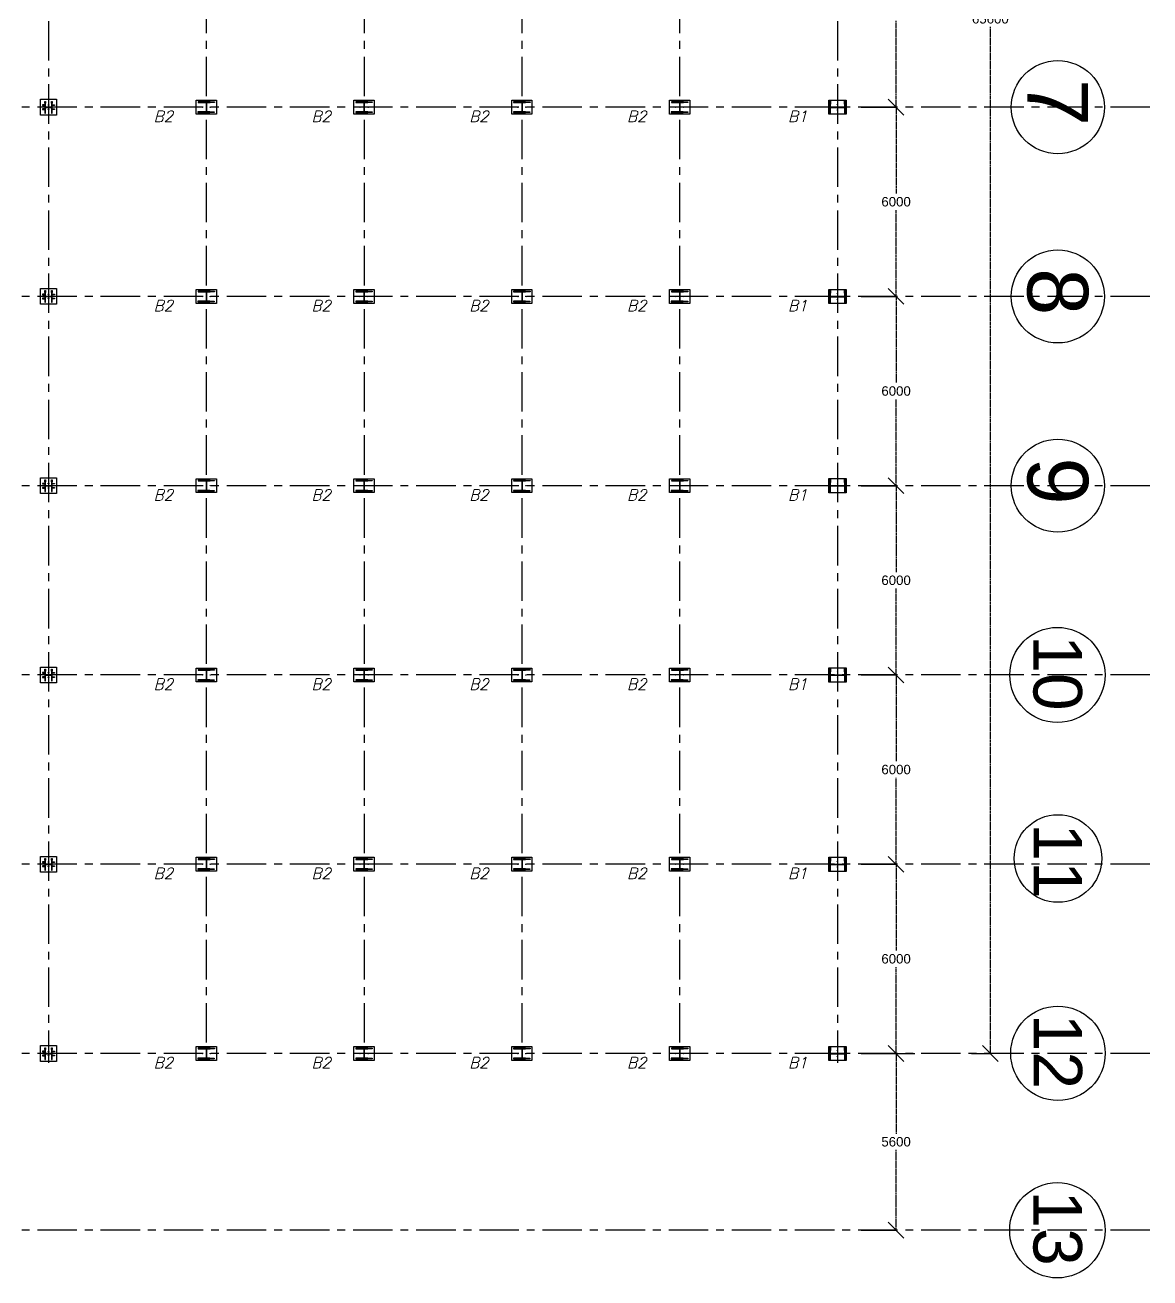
# Model space of a CAD drawing. Header units: inches. Extents: x -15 to 1885144, y -42615 to 866270.
# Drawn here: x 1699292 to 1734937, y 470889 to 510607 of the extents above; entities that cross this region are included whole.
import ezdxf

# ---------------------------------------------------------------- set-up
doc = ezdxf.new("R2010")
doc.units = ezdxf.units.IN
doc.header["$LTSCALE"] = 100
doc.header["$MEASUREMENT"] = 0
for name, pattern in [('CENTER', [2, 1.25, -0.25, 0.25, -0.25]), ('dash line', [30, 12, -18]), ('PHANTOM2', [1.25, 0.625, -0.125, 0.125, -0.125, 0.125, -0.125])]:
    doc.linetypes.add(name, pattern=pattern)
for name, color, linetype in [('axis', 8, 'PHANTOM2'), ('bracing', 6, 'Continuous'), ('columns', 2, 'Continuous'), ('dimensions', 10, 'PHANTOM2'), ('text', 3, 'Continuous')]:
    doc.layers.add(name, color=color, linetype=linetype)
doc.styles.get("Standard").update_dxf_attribs({"font": 'arial.ttf'})
doc.styles.add('TEXT-3', font='ITALICT.shx', dxfattribs={"height": 350})
doc.dimstyles.new('Dim_1', dxfattribs={"dimtxt": 300, "dimasz": 500, "dimexe": 0.0625, "dimexo": 0.0625, "dimgap": 100, "dimtad": 0, "dimtih": 1, "dimtoh": 1, "dimdec": 0, "dimzin": 0, "dimdsep": 46, "dimtxsty": 'Standard', "dimblk": 'OBLIQUE', "dimcen": 0.09, "dimclrd": 256, "dimclre": 256, "dimclrt": 256, "dimadec": 0, "dimazin": 0, "dimtm": 1e-09, "dimtfac": 1, "dimtdec": 0, "dimtofl": 0, "dimtmove": 0, "dimatfit": 3, "dimfxl": 1, "dimtfillclr": 256, "dimtolj": 1, "dimtzin": 0, "dimlwe": -1, "dimarcsym": 0})

# ---------------------------------------------------------------- blocks, each defined once
blk = doc.blocks.new('_Oblique')
at = {"color": 0, "linetype": 'ByBlock', "lineweight": -2}
blk.add_line((-0.5, -0.5), (0.5, 0.5), dxfattribs=at)
blk = doc.blocks.new('*D879')
at = {"layer": 'Defpoints', "color": 0, "transparency": 16777216}
for p in [(1725789, 478004), (1726893, 478004), (1725789, 472404)]:
    blk.add_point(p, dxfattribs=at)
at = {"layer": 'dimensions', "linetype": 'dash line', "transparency": 16777216}
for p, q in [((1725789, 478004), (1726893, 478004)), ((1725789, 472404), (1726893, 472404))]:
    blk.add_line(p, q, dxfattribs=at)
at = {"layer": 'dimensions', "lineweight": -2, "transparency": 16777216}
for p, q in [((1726893, 478004), (1726893, 475457)), ((1726893, 472404), (1726893, 474950))]:
    blk.add_line(p, q, dxfattribs=at)
at = {"layer": 'dimensions', "lineweight": -2, "transparency": 16777216, "xscale": 500, "yscale": 500, "zscale": 500}
for p, rotation in [((1726893, 478004), 90), ((1726893, 472404), 270)]:
    blk.add_blockref('_Oblique', p, dxfattribs=dict(at, rotation=rotation))
at = {"layer": 'dimensions', "transparency": 16777216, "insert": (1726893, 475204), "char_height": 300, "attachment_point": 5}
blk.add_mtext('\\A1;5600', dxfattribs=at)
blk = doc.blocks.new('*D880')
at = {"layer": 'Defpoints', "color": 0, "transparency": 16777216}
for p in [(1725789, 484004), (1726893, 484004), (1725789, 478004)]:
    blk.add_point(p, dxfattribs=at)
at = {"layer": 'dimensions', "linetype": 'dash line', "transparency": 16777216}
for p, q in [((1725789, 484004), (1726893, 484004)), ((1725789, 478004), (1726893, 478004))]:
    blk.add_line(p, q, dxfattribs=at)
at = {"layer": 'dimensions', "lineweight": -2, "transparency": 16777216}
for p, q in [((1726893, 484004), (1726893, 481257)), ((1726893, 478004), (1726893, 480750))]:
    blk.add_line(p, q, dxfattribs=at)
at = {"layer": 'dimensions', "lineweight": -2, "transparency": 16777216, "xscale": 500, "yscale": 500, "zscale": 500}
for p, rotation in [((1726893, 484004), 90), ((1726893, 478004), 270)]:
    blk.add_blockref('_Oblique', p, dxfattribs=dict(at, rotation=rotation))
at = {"layer": 'dimensions', "transparency": 16777216, "insert": (1726893, 481004), "char_height": 300, "attachment_point": 5}
blk.add_mtext('\\A1;6000', dxfattribs=at)
blk = doc.blocks.new('*D881')
at = {"layer": 'Defpoints', "color": 0, "transparency": 16777216}
for p in [(1725789, 490004), (1726893, 490004), (1725789, 484004)]:
    blk.add_point(p, dxfattribs=at)
at = {"layer": 'dimensions', "linetype": 'dash line', "transparency": 16777216}
for p, q in [((1725789, 490004), (1726893, 490004)), ((1725789, 484004), (1726893, 484004))]:
    blk.add_line(p, q, dxfattribs=at)
at = {"layer": 'dimensions', "lineweight": -2, "transparency": 16777216}
for p, q in [((1726893, 490004), (1726893, 487257)), ((1726893, 484004), (1726893, 486750))]:
    blk.add_line(p, q, dxfattribs=at)
at = {"layer": 'dimensions', "lineweight": -2, "transparency": 16777216, "xscale": 500, "yscale": 500, "zscale": 500}
for p, rotation in [((1726893, 490004), 90), ((1726893, 484004), 270)]:
    blk.add_blockref('_Oblique', p, dxfattribs=dict(at, rotation=rotation))
at = {"layer": 'dimensions', "transparency": 16777216, "insert": (1726893, 487004), "char_height": 300, "attachment_point": 5}
blk.add_mtext('\\A1;6000', dxfattribs=at)
blk = doc.blocks.new('*D882')
at = {"layer": 'Defpoints', "color": 0, "transparency": 16777216}
for p in [(1725789, 496004), (1726893, 496004), (1725789, 490004)]:
    blk.add_point(p, dxfattribs=at)
at = {"layer": 'dimensions', "linetype": 'dash line', "transparency": 16777216}
for p, q in [((1725789, 496004), (1726893, 496004)), ((1725789, 490004), (1726893, 490004))]:
    blk.add_line(p, q, dxfattribs=at)
at = {"layer": 'dimensions', "lineweight": -2, "transparency": 16777216}
for p, q in [((1726893, 496004), (1726893, 493257)), ((1726893, 490004), (1726893, 492750))]:
    blk.add_line(p, q, dxfattribs=at)
at = {"layer": 'dimensions', "lineweight": -2, "transparency": 16777216, "xscale": 500, "yscale": 500, "zscale": 500}
for p, rotation in [((1726893, 496004), 90), ((1726893, 490004), 270)]:
    blk.add_blockref('_Oblique', p, dxfattribs=dict(at, rotation=rotation))
at = {"layer": 'dimensions', "transparency": 16777216, "insert": (1726893, 493004), "char_height": 300, "attachment_point": 5}
blk.add_mtext('\\A1;6000', dxfattribs=at)
blk = doc.blocks.new('*D883')
at = {"layer": 'Defpoints', "color": 0, "transparency": 16777216}
for p in [(1725789, 502004), (1726893, 502004), (1725789, 496004)]:
    blk.add_point(p, dxfattribs=at)
at = {"layer": 'dimensions', "linetype": 'dash line', "transparency": 16777216}
for p, q in [((1725789, 502004), (1726893, 502004)), ((1725789, 496004), (1726893, 496004))]:
    blk.add_line(p, q, dxfattribs=at)
at = {"layer": 'dimensions', "lineweight": -2, "transparency": 16777216}
for p, q in [((1726893, 502004), (1726893, 499257)), ((1726893, 496004), (1726893, 498750))]:
    blk.add_line(p, q, dxfattribs=at)
at = {"layer": 'dimensions', "lineweight": -2, "transparency": 16777216, "xscale": 500, "yscale": 500, "zscale": 500}
for p, rotation in [((1726893, 502004), 90), ((1726893, 496004), 270)]:
    blk.add_blockref('_Oblique', p, dxfattribs=dict(at, rotation=rotation))
at = {"layer": 'dimensions', "transparency": 16777216, "insert": (1726893, 499004), "char_height": 300, "attachment_point": 5}
blk.add_mtext('\\A1;6000', dxfattribs=at)
blk = doc.blocks.new('*D884')
at = {"layer": 'Defpoints', "color": 0, "transparency": 16777216}
for p in [(1725789, 508004), (1726893, 508004), (1725789, 502004)]:
    blk.add_point(p, dxfattribs=at)
at = {"layer": 'dimensions', "linetype": 'dash line', "transparency": 16777216}
for p, q in [((1725789, 508004), (1726893, 508004)), ((1725789, 502004), (1726893, 502004))]:
    blk.add_line(p, q, dxfattribs=at)
at = {"layer": 'dimensions', "lineweight": -2, "transparency": 16777216}
for p, q in [((1726893, 508004), (1726893, 505257)), ((1726893, 502004), (1726893, 504750))]:
    blk.add_line(p, q, dxfattribs=at)
at = {"layer": 'dimensions', "lineweight": -2, "transparency": 16777216, "xscale": 500, "yscale": 500, "zscale": 500}
for p, rotation in [((1726893, 508004), 90), ((1726893, 502004), 270)]:
    blk.add_blockref('_Oblique', p, dxfattribs=dict(at, rotation=rotation))
at = {"layer": 'dimensions', "transparency": 16777216, "insert": (1726893, 505004), "char_height": 300, "attachment_point": 5}
blk.add_mtext('\\A1;6000', dxfattribs=at)
blk = doc.blocks.new('*D885')
at = {"layer": 'Defpoints', "color": 0, "transparency": 16777216}
for p in [(1725789, 514004), (1726893, 514004), (1725789, 508004)]:
    blk.add_point(p, dxfattribs=at)
at = {"layer": 'dimensions', "linetype": 'dash line', "transparency": 16777216}
for p, q in [((1725789, 514004), (1726893, 514004)), ((1725789, 508004), (1726893, 508004))]:
    blk.add_line(p, q, dxfattribs=at)
at = {"layer": 'dimensions', "lineweight": -2, "transparency": 16777216}
for p, q in [((1726893, 514004), (1726893, 511257)), ((1726893, 508004), (1726893, 510750))]:
    blk.add_line(p, q, dxfattribs=at)
at = {"layer": 'dimensions', "lineweight": -2, "transparency": 16777216, "xscale": 500, "yscale": 500, "zscale": 500}
for p, rotation in [((1726893, 514004), 90), ((1726893, 508004), 270)]:
    blk.add_blockref('_Oblique', p, dxfattribs=dict(at, rotation=rotation))
at = {"layer": 'dimensions', "transparency": 16777216, "insert": (1726893, 511004), "char_height": 300, "attachment_point": 5}
blk.add_mtext('\\A1;6000', dxfattribs=at)
blk = doc.blocks.new('*D891')
at = {"layer": 'Defpoints', "color": 0, "transparency": 16777216}
for p in [(1726285, 543604), (1726285, 478004), (1729880, 478004)]:
    blk.add_point(p, dxfattribs=at)
at = {"layer": 'dimensions', "linetype": 'dash line', "transparency": 16777216}
for p, q in [((1726285, 543604), (1729880, 543604)), ((1726285, 478004), (1729880, 478004))]:
    blk.add_line(p, q, dxfattribs=at)
at = {"layer": 'dimensions', "lineweight": -2, "transparency": 16777216}
for p, q in [((1729880, 543604), (1729880, 511057)), ((1729880, 478004), (1729880, 510550))]:
    blk.add_line(p, q, dxfattribs=at)
at = {"layer": 'dimensions', "lineweight": -2, "transparency": 16777216, "xscale": 500, "yscale": 500, "zscale": 500}
for p, rotation in [((1729880, 543604), 90), ((1729880, 478004), 270)]:
    blk.add_blockref('_Oblique', p, dxfattribs=dict(at, rotation=rotation))
at = {"layer": 'dimensions', "transparency": 16777216, "insert": (1729880, 510804), "char_height": 300, "attachment_point": 5}
blk.add_mtext('\\A1;65600', dxfattribs=at)
blk = doc.blocks.new('*U921')
at = {"layer": 'axis', "ltscale": 0.01}
blk.add_line((10022.5, -7.5), (10022.5, 7.5), dxfattribs=at)
at = {"layer": 'columns'}
for p, q in [((-10297.5, -220), (-10297.5, 220)), ((-10297.5, 220), (-9657.5, 220)), ((-10097.5, 170), (-10237.5, 170)), ((-10237.5, 170), (-10237.5, 150)), ((-10237.5, 150), (-10097.5, 150)), ((-9857.5, 170), (-10097.5, 170)), ((-10097.5, 170), (-10097.5, 150)), ((-10097.5, 150), (-9857.5, 150)), ((-9982.5, 150), (-9982.5, -150)), ((-9972.5, 150), (-9972.5, -150)), ((-9857.5, 150), (-9857.5, 170)), ((-9857.5, 170), (-9717.5, 170)), ((-9717.5, 150), (-9857.5, 150)), ((-9717.5, 170), (-9717.5, 150)), ((-9657.5, 220), (-9657.5, -220)), ((-5297.5, -220), (-5297.5, 220)), ((-5297.5, 220), (-4657.5, 220)), ((-5097.5, 170), (-5237.5, 170)), ((-5237.5, 170), (-5237.5, 150)), ((-5237.5, 150), (-5097.5, 150)), ((-4857.5, 170), (-5097.5, 170)), ((-5097.5, 170), (-5097.5, 150)), ((-5097.5, 150), (-4857.5, 150)), ((-4982.5, 150), (-4982.5, -150)), ((-4972.5, 150), (-4972.5, -150)), ((-4857.5, 150), (-4857.5, 170)), ((-4857.5, 170), (-4717.5, 170)), ((-4717.5, 150), (-4857.5, 150)), ((-4717.5, 170), (-4717.5, 150)), ((-4657.5, 220), (-4657.5, -220)), ((-297.5, -220), (-297.5, 220)), ((-297.5, 220), (342.5, 220)), ((-97.5, 170), (-237.5, 170)), ((-237.5, 170), (-237.5, 150)), ((-237.5, 150), (-97.5, 150)), ((142.5, 170), (-97.5, 170)), ((-97.5, 170), (-97.5, 150)), ((-97.5, 150), (142.5, 150)), ((17.5, 150), (17.5, -150)), ((27.5, 150), (27.5, -150)), ((142.5, 150), (142.5, 170)), ((142.5, 170), (282.5, 170)), ((282.5, 150), (142.5, 150)), ((282.5, 170), (282.5, 150)), ((342.5, 220), (342.5, -220)), ((4702.5, -220), (4702.5, 220)), ((4702.5, 220), (5342.5, 220)), ((4902.5, 170), (4762.5, 170)), ((4762.5, 170), (4762.5, 150)), ((4762.5, 150), (4902.5, 150)), ((5142.5, 170), (4902.5, 170)), ((4902.5, 170), (4902.5, 150)), ((4902.5, 150), (5142.5, 150)), ((5017.5, 150), (5017.5, -150)), ((5027.5, 150), (5027.5, -150)), ((5142.5, 150), (5142.5, 170)), ((5142.5, 170), (5282.5, 170)), ((5282.5, 150), (5142.5, 150)), ((5282.5, 170), (5282.5, 150)), ((5342.5, 220), (5342.5, -220)), ((9747.5, 0), (9747.5, 225)), ((9747.5, 225), (10297.5, 225)), ((9747.5, -225), (9747.5, 0)), ((9782.5, 100), (9782.5, 200)), ((9782.5, 200), (9802.5, 200)), ((9782.5, 100), (9782.5, -100)), ((9802.5, 100), (9782.5, 100)), ((9802.5, 200), (9802.5, 100)), ((9802.5, -100), (9802.5, 100)), ((9802.5, 7.5), (10242.5, 7.5)), ((10242.5, 100), (10242.5, 200)), ((10242.5, 200), (10262.5, 200)), ((10242.5, 100), (10242.5, -100)), ((10262.5, 100), (10242.5, 100)), ((10262.5, 200), (10262.5, 100)), ((10262.5, -100), (10262.5, 100)), ((10297.5, 225), (10297.5, -225)), ((-9977.5, -220), (-10297.5, -220)), ((-10102.5, -150), (-10242.5, -150)), ((-10242.5, -150), (-10242.5, -170)), ((-10242.5, -170), (-10102.5, -170)), ((-9862.5, -150), (-10102.5, -150)), ((-10102.5, -150), (-10102.5, -170)), ((-10102.5, -170), (-9862.5, -170)), ((-9657.5, -220), (-9977.5, -220)), ((-9862.5, -170), (-9862.5, -150)), ((-9862.5, -150), (-9722.5, -150)), ((-9722.5, -170), (-9862.5, -170)), ((-9722.5, -150), (-9722.5, -170)), ((-4977.5, -220), (-5297.5, -220)), ((-5102.5, -150), (-5242.5, -150)), ((-5242.5, -150), (-5242.5, -170)), ((-5242.5, -170), (-5102.5, -170)), ((-4862.5, -150), (-5102.5, -150)), ((-5102.5, -150), (-5102.5, -170)), ((-5102.5, -170), (-4862.5, -170)), ((-4657.5, -220), (-4977.5, -220)), ((-4862.5, -170), (-4862.5, -150)), ((-4862.5, -150), (-4722.5, -150)), ((-4722.5, -170), (-4862.5, -170)), ((-4722.5, -150), (-4722.5, -170)), ((22.5, -220), (-297.5, -220)), ((-102.5, -150), (-242.5, -150)), ((-242.5, -150), (-242.5, -170)), ((-242.5, -170), (-102.5, -170)), ((137.5, -150), (-102.5, -150)), ((-102.5, -150), (-102.5, -170)), ((-102.5, -170), (137.5, -170)), ((342.5, -220), (22.5, -220)), ((137.5, -170), (137.5, -150)), ((137.5, -150), (277.5, -150)), ((277.5, -170), (137.5, -170)), ((277.5, -150), (277.5, -170)), ((5022.5, -220), (4702.5, -220)), ((4897.5, -150), (4757.5, -150)), ((4757.5, -150), (4757.5, -170)), ((4757.5, -170), (4897.5, -170)), ((5137.5, -150), (4897.5, -150)), ((4897.5, -150), (4897.5, -170)), ((4897.5, -170), (5137.5, -170)), ((5342.5, -220), (5022.5, -220)), ((5137.5, -170), (5137.5, -150)), ((5137.5, -150), (5277.5, -150)), ((5277.5, -170), (5137.5, -170)), ((5277.5, -150), (5277.5, -170)), ((10297.5, -225), (9747.5, -225)), ((9782.5, -100), (9802.5, -100)), ((9782.5, -100), (9782.5, -200)), ((9782.5, -200), (9802.5, -200)), ((9802.5, -7.5), (10242.5, -7.5)), ((9802.5, -200), (9802.5, -100)), ((10242.5, -100), (10262.5, -100)), ((10242.5, -100), (10242.5, -200)), ((10242.5, -200), (10262.5, -200)), ((10262.5, -200), (10262.5, -100))]:
    blk.add_line(p, q, dxfattribs=at)
at = {"layer": 'columns', "ltscale": 0.01}
for p, q in [((-9982.5, 0), (-9972.5, 0)), ((-4982.5, 0), (-4972.5, 0)), ((17.5, 0), (27.5, 0)), ((5017.5, 0), (5027.5, 0))]:
    blk.add_line(p, q, dxfattribs=at)
at = {"layer": 'columns'}
for centre, radius in [((-10105, 0), 8), ((-9850, 0), 8), ((-5105, 0), 8), ((-4850, 0), 8), ((-105, 0), 8), ((150, 0), 8), ((4895, 0), 8), ((5150, 0), 8), ((10022.5, 90), 5), ((10022.5, -90), 5)]:
    blk.add_circle(centre, radius, dxfattribs=at)
blk = doc.blocks.new('*U922')
at = {"layer": 'columns', "color": 0, "linetype": 'ByBlock', "lineweight": -2, "transparency": 16777216}
for p in [(0, 54000), (0, 48000), (0, 42000), (0, 36000), (0, 30000), (0, 24000), (0, 18000), (0, 12000), (0, 6000), (0, 0)]:
    blk.add_blockref('*U921', p, dxfattribs=at)
blk = doc.blocks.new('*U1034')
at = {"layer": 'text', "linetype": 'Continuous', "style": 'TEXT-3'}
blk.add_text('B1', height=350, dxfattribs=at).set_placement((43469, -175))
blk = doc.blocks.new('*U1035')
at = {"layer": 'bracing', "color": 0, "linetype": 'ByBlock', "lineweight": -2, "transparency": 16777216}
for p in [(0, 30000), (0, 24000), (0, 18000), (0, 12000), (0, 6000), (0, 0)]:
    blk.add_blockref('*U1034', p, dxfattribs=at)
blk = doc.blocks.new('*U1036')
at = {"layer": 'text', "linetype": 'Continuous', "style": 'TEXT-3'}
blk.add_text('B2', height=350, dxfattribs=at).set_placement((-350, -175))
blk = doc.blocks.new('*U1037')
at = {"layer": 'bracing', "color": 0, "linetype": 'ByBlock', "lineweight": -2, "transparency": 16777216}
for p in [(0, 60000), (5000, 60000), (10000, 60000), (15000, 60000), (0, 54000), (5000, 54000), (10000, 54000), (15000, 54000), (0, 48000), (5000, 48000), (10000, 48000), (15000, 48000), (0, 42000), (5000, 42000), (10000, 42000), (15000, 42000), (0, 36000), (5000, 36000), (10000, 36000), (15000, 36000), (0, 30000), (5000, 30000), (10000, 30000), (15000, 30000), (0, 24000), (5000, 24000), (10000, 24000), (15000, 24000), (0, 18000), (5000, 18000), (10000, 18000), (15000, 18000), (0, 12000), (5000, 12000), (10000, 12000), (15000, 12000), (0, 6000), (5000, 6000), (10000, 6000), (15000, 6000), (0, 0), (5000, 0), (10000, 0), (15000, 0)]:
    blk.add_blockref('*U1036', p, dxfattribs=at)

msp = doc.modelspace()

# ---------------------------------------------------------------- linework, layer by layer
at = {"layer": 'axis', "linetype": 'CENTER', "ltscale": 10}
for p, q in [((1700034.378, 548729.183), (1700034.378, 477703.515)), ((1725034.378, 548729.183), (1725034.378, 477703.515)), ((1705034.378, 543603.515), (1705034.378, 477703.515)), ((1710034.378, 543603.515), (1710034.378, 477703.515)), ((1715034.378, 543603.515), (1715034.378, 477703.515)), ((1720034.378, 543603.515), (1720034.378, 477703.515)), ((1734936.993, 508003.515), (1628025.176, 508003.515)), ((1734936.993, 508003.515), (1628025.176, 508003.515)), ((1734936.993, 508003.515), (1628025.176, 508003.515)), ((1734936.993, 508003.515), (1628025.176, 508003.515)), ((1734936.993, 502003.515), (1628025.176, 502003.515)), ((1734936.993, 502003.515), (1628025.176, 502003.515)), ((1734936.993, 502003.515), (1628025.176, 502003.515)), ((1734936.993, 502003.515), (1628025.176, 502003.515)), ((1734936.993, 496003.515), (1628025.176, 496003.515)), ((1734936.993, 496003.515), (1628025.176, 496003.515)), ((1734936.993, 496003.515), (1628025.176, 496003.515)), ((1734936.993, 496003.515), (1628025.176, 496003.515)), ((1734936.993, 490003.515), (1628025.176, 490003.515)), ((1734936.993, 490003.515), (1628025.176, 490003.515)), ((1734936.993, 490003.515), (1628025.176, 490003.515)), ((1734936.993, 490003.515), (1628025.176, 490003.515)), ((1734936.993, 484003.515), (1628025.176, 484003.515)), ((1734936.993, 484003.515), (1628025.176, 484003.515)), ((1734936.993, 484003.515), (1628025.176, 484003.515)), ((1734936.993, 484003.515), (1628025.176, 484003.515)), ((1734936.993, 478003.515), (1628025.176, 478003.515)), ((1734936.993, 478003.515), (1628025.176, 478003.515)), ((1734936.993, 478003.515), (1628025.176, 478003.515)), ((1734936.993, 478003.515), (1628025.176, 478003.515)), ((1725034.378, 477996.015), (1725034.378, 478011.015)), ((1734936.993, 472403.515), (1628025.176, 472403.515))]:
    msp.add_line(p, q, dxfattribs=at)
at = {"layer": 'columns'}
for p, q in [((1699784.378, 508253.515), (1700284.378, 508253.515)), ((1699784.378, 507753.515), (1699784.378, 508253.515)), ((1699914.378, 508078.515), (1699844.378, 508078.515)), ((1699844.378, 508078.515), (1699844.378, 508058.515)), ((1699844.378, 508058.515), (1699914.378, 508058.515)), ((1699914.378, 508128.515), (1699914.378, 508188.515)), ((1699914.378, 508188.515), (1699934.378, 508188.515)), ((1699914.378, 508128.515), (1699914.378, 507878.515)), ((1699934.378, 508128.515), (1699914.378, 508128.515)), ((1699934.378, 508188.515), (1699934.378, 508128.515)), ((1699934.378, 507878.515), (1699934.378, 508128.515)), ((1699934.378, 508008.515), (1700134.378, 508008.515)), ((1699934.378, 507998.515), (1700134.378, 507998.515)), ((1700134.378, 508128.515), (1700134.378, 508188.515)), ((1700134.378, 508188.515), (1700154.378, 508188.515)), ((1700134.378, 508128.515), (1700134.378, 507878.515)), ((1700154.378, 508128.515), (1700134.378, 508128.515)), ((1700154.378, 508188.515), (1700154.378, 508128.515)), ((1700154.378, 507878.515), (1700154.378, 508128.515)), ((1700154.378, 508078.515), (1700224.378, 508078.515)), ((1700224.378, 508058.515), (1700154.378, 508058.515)), ((1700224.378, 508078.515), (1700224.378, 508058.515)), ((1700284.378, 508253.515), (1700284.378, 507753.515)), ((1700284.378, 507753.515), (1699784.378, 507753.515)), ((1699914.378, 507948.515), (1699844.378, 507948.515)), ((1699844.378, 507948.515), (1699844.378, 507928.515)), ((1699844.378, 507928.515), (1699914.378, 507928.515)), ((1699914.378, 507878.515), (1699934.378, 507878.515)), ((1699914.378, 507878.515), (1699914.378, 507818.515)), ((1699914.378, 507818.515), (1699934.378, 507818.515)), ((1699934.378, 507818.515), (1699934.378, 507878.515)), ((1700134.378, 507878.515), (1700154.378, 507878.515)), ((1700134.378, 507878.515), (1700134.378, 507818.515)), ((1700134.378, 507818.515), (1700154.378, 507818.515)), ((1700154.378, 507948.515), (1700224.378, 507948.515)), ((1700224.378, 507928.515), (1700154.378, 507928.515)), ((1700154.378, 507818.515), (1700154.378, 507878.515)), ((1700224.378, 507948.515), (1700224.378, 507928.515)), ((1700224.378, 507948.515), (1700224.378, 507928.515)), ((1699784.378, 502253.515), (1700284.378, 502253.515)), ((1699784.378, 501753.515), (1699784.378, 502253.515)), ((1699914.378, 502078.515), (1699844.378, 502078.515)), ((1699844.378, 502078.515), (1699844.378, 502058.515)), ((1699844.378, 502058.515), (1699914.378, 502058.515)), ((1699914.378, 502128.515), (1699914.378, 502188.515)), ((1699914.378, 502188.515), (1699934.378, 502188.515)), ((1699914.378, 502128.515), (1699914.378, 501878.515)), ((1699934.378, 502128.515), (1699914.378, 502128.515)), ((1699934.378, 502188.515), (1699934.378, 502128.515)), ((1699934.378, 501878.515), (1699934.378, 502128.515)), ((1700134.378, 502128.515), (1700134.378, 502188.515)), ((1700134.378, 502188.515), (1700154.378, 502188.515)), ((1700134.378, 502128.515), (1700134.378, 501878.515)), ((1700154.378, 502128.515), (1700134.378, 502128.515)), ((1700154.378, 502188.515), (1700154.378, 502128.515)), ((1700154.378, 501878.515), (1700154.378, 502128.515)), ((1700154.378, 502078.515), (1700224.378, 502078.515)), ((1700224.378, 502058.515), (1700154.378, 502058.515)), ((1700224.378, 502078.515), (1700224.378, 502058.515)), ((1700284.378, 502253.515), (1700284.378, 501753.515)), ((1700284.378, 501753.515), (1699784.378, 501753.515)), ((1699914.378, 501948.515), (1699844.378, 501948.515)), ((1699844.378, 501948.515), (1699844.378, 501928.515)), ((1699844.378, 501928.515), (1699914.378, 501928.515)), ((1699914.378, 501878.515), (1699934.378, 501878.515)), ((1699914.378, 501878.515), (1699914.378, 501818.515)), ((1699914.378, 501818.515), (1699934.378, 501818.515)), ((1699934.378, 502008.515), (1700134.378, 502008.515)), ((1699934.378, 501998.515), (1700134.378, 501998.515)), ((1699934.378, 501818.515), (1699934.378, 501878.515)), ((1700134.378, 501878.515), (1700154.378, 501878.515)), ((1700134.378, 501878.515), (1700134.378, 501818.515)), ((1700134.378, 501818.515), (1700154.378, 501818.515)), ((1700154.378, 501948.515), (1700224.378, 501948.515)), ((1700224.378, 501928.515), (1700154.378, 501928.515)), ((1700154.378, 501818.515), (1700154.378, 501878.515)), ((1700224.378, 501948.515), (1700224.378, 501928.515)), ((1700224.378, 501948.515), (1700224.378, 501928.515)), ((1699784.378, 496253.515), (1700284.378, 496253.515)), ((1699784.378, 495753.515), (1699784.378, 496253.515)), ((1699914.378, 496078.515), (1699844.378, 496078.515)), ((1699844.378, 496078.515), (1699844.378, 496058.515)), ((1699914.378, 496128.515), (1699914.378, 496188.515)), ((1699914.378, 496188.515), (1699934.378, 496188.515)), ((1699914.378, 496128.515), (1699914.378, 495878.515)), ((1699934.378, 496128.515), (1699914.378, 496128.515)), ((1699934.378, 496188.515), (1699934.378, 496128.515)), ((1699934.378, 495878.515), (1699934.378, 496128.515)), ((1700134.378, 496128.515), (1700134.378, 496188.515)), ((1700134.378, 496188.515), (1700154.378, 496188.515)), ((1700134.378, 496128.515), (1700134.378, 495878.515)), ((1700154.378, 496128.515), (1700134.378, 496128.515)), ((1700154.378, 496188.515), (1700154.378, 496128.515)), ((1700154.378, 495878.515), (1700154.378, 496128.515)), ((1700154.378, 496078.515), (1700224.378, 496078.515)), ((1700224.378, 496078.515), (1700224.378, 496058.515)), ((1700284.378, 496253.515), (1700284.378, 495753.515)), ((1700284.378, 495753.515), (1699784.378, 495753.515)), ((1699844.378, 496058.515), (1699914.378, 496058.515)), ((1699914.378, 495948.515), (1699844.378, 495948.515)), ((1699844.378, 495948.515), (1699844.378, 495928.515)), ((1699844.378, 495928.515), (1699914.378, 495928.515)), ((1699914.378, 495878.515), (1699934.378, 495878.515)), ((1699914.378, 495878.515), (1699914.378, 495818.515)), ((1699914.378, 495818.515), (1699934.378, 495818.515)), ((1699934.378, 496008.515), (1700134.378, 496008.515)), ((1699934.378, 495998.515), (1700134.378, 495998.515)), ((1699934.378, 495818.515), (1699934.378, 495878.515)), ((1700134.378, 495878.515), (1700154.378, 495878.515)), ((1700134.378, 495878.515), (1700134.378, 495818.515)), ((1700134.378, 495818.515), (1700154.378, 495818.515)), ((1700224.378, 496058.515), (1700154.378, 496058.515)), ((1700154.378, 495948.515), (1700224.378, 495948.515)), ((1700224.378, 495928.515), (1700154.378, 495928.515)), ((1700154.378, 495818.515), (1700154.378, 495878.515)), ((1700224.378, 495948.515), (1700224.378, 495928.515)), ((1700224.378, 495948.515), (1700224.378, 495928.515)), ((1699784.378, 490253.515), (1700284.378, 490253.515)), ((1699784.378, 489753.515), (1699784.378, 490253.515)), ((1699914.378, 490128.515), (1699914.378, 490188.515)), ((1699914.378, 490188.515), (1699934.378, 490188.515)), ((1699914.378, 490128.515), (1699914.378, 489878.515)), ((1699934.378, 490128.515), (1699914.378, 490128.515)), ((1699934.378, 490188.515), (1699934.378, 490128.515)), ((1699934.378, 489878.515), (1699934.378, 490128.515)), ((1700134.378, 490128.515), (1700134.378, 490188.515)), ((1700134.378, 490188.515), (1700154.378, 490188.515)), ((1700134.378, 490128.515), (1700134.378, 489878.515)), ((1700154.378, 490128.515), (1700134.378, 490128.515)), ((1700154.378, 490188.515), (1700154.378, 490128.515)), ((1700154.378, 489878.515), (1700154.378, 490128.515)), ((1700284.378, 490253.515), (1700284.378, 489753.515)), ((1700284.378, 489753.515), (1699784.378, 489753.515)), ((1699914.378, 490078.515), (1699844.378, 490078.515)), ((1699844.378, 490078.515), (1699844.378, 490058.515)), ((1699844.378, 490058.515), (1699914.378, 490058.515)), ((1699914.378, 489948.515), (1699844.378, 489948.515)), ((1699844.378, 489948.515), (1699844.378, 489928.515)), ((1699844.378, 489928.515), (1699914.378, 489928.515)), ((1699914.378, 489878.515), (1699934.378, 489878.515)), ((1699914.378, 489878.515), (1699914.378, 489818.515)), ((1699914.378, 489818.515), (1699934.378, 489818.515)), ((1699934.378, 490008.515), (1700134.378, 490008.515)), ((1699934.378, 489998.515), (1700134.378, 489998.515)), ((1699934.378, 489818.515), (1699934.378, 489878.515)), ((1700134.378, 489878.515), (1700154.378, 489878.515)), ((1700134.378, 489878.515), (1700134.378, 489818.515)), ((1700134.378, 489818.515), (1700154.378, 489818.515)), ((1700154.378, 490078.515), (1700224.378, 490078.515)), ((1700224.378, 490058.515), (1700154.378, 490058.515)), ((1700154.378, 489948.515), (1700224.378, 489948.515)), ((1700224.378, 489928.515), (1700154.378, 489928.515)), ((1700154.378, 489818.515), (1700154.378, 489878.515)), ((1700224.378, 490078.515), (1700224.378, 490058.515)), ((1700224.378, 489948.515), (1700224.378, 489928.515)), ((1700224.378, 489948.515), (1700224.378, 489928.515)), ((1699784.378, 484253.515), (1700284.378, 484253.515)), ((1699784.378, 483753.515), (1699784.378, 484253.515)), ((1699914.378, 484128.515), (1699914.378, 484188.515)), ((1699914.378, 484188.515), (1699934.378, 484188.515)), ((1699934.378, 484188.515), (1699934.378, 484128.515)), ((1700134.378, 484128.515), (1700134.378, 484188.515)), ((1700134.378, 484188.515), (1700154.378, 484188.515)), ((1700154.378, 484188.515), (1700154.378, 484128.515)), ((1700284.378, 484253.515), (1700284.378, 483753.515)), ((1699914.378, 484078.515), (1699844.378, 484078.515)), ((1699844.378, 484078.515), (1699844.378, 484058.515)), ((1699844.378, 484058.515), (1699914.378, 484058.515)), ((1699914.378, 483948.515), (1699844.378, 483948.515)), ((1699844.378, 483948.515), (1699844.378, 483928.515)), ((1699844.378, 483928.515), (1699914.378, 483928.515)), ((1699914.378, 484128.515), (1699914.378, 483878.515)), ((1699934.378, 484128.515), (1699914.378, 484128.515)), ((1699914.378, 483878.515), (1699934.378, 483878.515)), ((1699914.378, 483878.515), (1699914.378, 483818.515)), ((1699914.378, 483818.515), (1699934.378, 483818.515)), ((1699934.378, 483878.515), (1699934.378, 484128.515)), ((1699934.378, 484008.515), (1700134.378, 484008.515)), ((1699934.378, 483998.515), (1700134.378, 483998.515)), ((1699934.378, 483818.515), (1699934.378, 483878.515)), ((1700134.378, 484128.515), (1700134.378, 483878.515)), ((1700154.378, 484128.515), (1700134.378, 484128.515)), ((1700134.378, 483878.515), (1700154.378, 483878.515)), ((1700134.378, 483878.515), (1700134.378, 483818.515)), ((1700134.378, 483818.515), (1700154.378, 483818.515)), ((1700154.378, 483878.515), (1700154.378, 484128.515)), ((1700154.378, 484078.515), (1700224.378, 484078.515)), ((1700224.378, 484058.515), (1700154.378, 484058.515)), ((1700154.378, 483948.515), (1700224.378, 483948.515)), ((1700224.378, 483928.515), (1700154.378, 483928.515)), ((1700154.378, 483818.515), (1700154.378, 483878.515)), ((1700224.378, 484078.515), (1700224.378, 484058.515)), ((1700224.378, 483948.515), (1700224.378, 483928.515)), ((1700224.378, 483948.515), (1700224.378, 483928.515)), ((1700284.378, 483753.515), (1699784.378, 483753.515)), ((1699784.378, 478253.515), (1700284.378, 478253.515)), ((1699784.378, 477753.515), (1699784.378, 478253.515)), ((1700284.378, 478253.515), (1700284.378, 477753.515)), ((1704714.378, 477783.515), (1704714.378, 478223.515)), ((1704714.378, 478223.515), (1705354.378, 478223.515)), ((1705354.378, 478223.515), (1705354.378, 477783.515)), ((1709714.378, 477783.515), (1709714.378, 478223.515)), ((1709714.378, 478223.515), (1710354.378, 478223.515)), ((1710354.378, 478223.515), (1710354.378, 477783.515)), ((1714714.378, 477783.515), (1714714.378, 478223.515)), ((1714714.378, 478223.515), (1715354.378, 478223.515)), ((1715354.378, 478223.515), (1715354.378, 477783.515)), ((1719714.378, 477783.515), (1719714.378, 478223.515)), ((1719714.378, 478223.515), (1720354.378, 478223.515)), ((1720354.378, 478223.515), (1720354.378, 477783.515)), ((1724759.378, 478003.515), (1724759.378, 478228.515)), ((1724759.378, 478228.515), (1725309.378, 478228.515)), ((1724794.378, 478103.515), (1724794.378, 478203.515)), ((1724794.378, 478203.515), (1724814.378, 478203.515)), ((1724814.378, 478203.515), (1724814.378, 478103.515)), ((1725254.378, 478103.515), (1725254.378, 478203.515)), ((1725254.378, 478203.515), (1725274.378, 478203.515)), ((1725274.378, 478203.515), (1725274.378, 478103.515)), ((1725309.378, 478228.515), (1725309.378, 477778.515)), ((1699914.378, 478078.515), (1699844.378, 478078.515)), ((1699844.378, 478078.515), (1699844.378, 478058.515)), ((1699844.378, 478058.515), (1699914.378, 478058.515)), ((1699914.378, 477948.515), (1699844.378, 477948.515)), ((1699844.378, 477948.515), (1699844.378, 477928.515)), ((1699844.378, 477928.515), (1699914.378, 477928.515)), ((1699914.378, 478128.515), (1699914.378, 478188.515)), ((1699914.378, 478188.515), (1699934.378, 478188.515)), ((1699914.378, 478128.515), (1699914.378, 477878.515)), ((1699934.378, 478128.515), (1699914.378, 478128.515)), ((1699914.378, 477878.515), (1699934.378, 477878.515)), ((1699914.378, 477878.515), (1699914.378, 477818.515)), ((1699914.378, 477818.515), (1699934.378, 477818.515)), ((1699934.378, 478188.515), (1699934.378, 478128.515)), ((1699934.378, 477878.515), (1699934.378, 478128.515)), ((1699934.378, 478008.515), (1700134.378, 478008.515)), ((1699934.378, 477998.515), (1700134.378, 477998.515)), ((1699934.378, 477818.515), (1699934.378, 477878.515)), ((1700134.378, 478128.515), (1700134.378, 478188.515)), ((1700134.378, 478188.515), (1700154.378, 478188.515)), ((1700134.378, 478128.515), (1700134.378, 477878.515)), ((1700154.378, 478128.515), (1700134.378, 478128.515)), ((1700134.378, 477878.515), (1700154.378, 477878.515)), ((1700134.378, 477878.515), (1700134.378, 477818.515)), ((1700134.378, 477818.515), (1700154.378, 477818.515)), ((1700154.378, 478188.515), (1700154.378, 478128.515)), ((1700154.378, 477878.515), (1700154.378, 478128.515)), ((1700154.378, 478078.515), (1700224.378, 478078.515)), ((1700224.378, 478058.515), (1700154.378, 478058.515)), ((1700154.378, 477948.515), (1700224.378, 477948.515)), ((1700224.378, 477928.515), (1700154.378, 477928.515)), ((1700154.378, 477818.515), (1700154.378, 477878.515)), ((1700224.378, 478078.515), (1700224.378, 478058.515)), ((1700224.378, 477948.515), (1700224.378, 477928.515)), ((1700224.378, 477948.515), (1700224.378, 477928.515)), ((1704909.378, 477853.515), (1704769.378, 477853.515)), ((1704769.378, 477853.515), (1704769.378, 477833.515)), ((1704769.378, 477833.515), (1704909.378, 477833.515)), ((1704914.378, 478173.515), (1704774.378, 478173.515)), ((1704774.378, 478173.515), (1704774.378, 478153.515)), ((1704774.378, 478153.515), (1704914.378, 478153.515)), ((1705149.378, 477853.515), (1704909.378, 477853.515)), ((1704909.378, 477853.515), (1704909.378, 477833.515)), ((1704909.378, 477833.515), (1705149.378, 477833.515)), ((1705154.378, 478173.515), (1704914.378, 478173.515)), ((1704914.378, 478173.515), (1704914.378, 478153.515)), ((1704914.378, 478153.515), (1705154.378, 478153.515)), ((1705029.378, 478153.515), (1705029.378, 477853.515)), ((1705039.378, 478153.515), (1705039.378, 477853.515)), ((1705149.378, 477833.515), (1705149.378, 477853.515)), ((1705149.378, 477853.515), (1705289.378, 477853.515)), ((1705289.378, 477833.515), (1705149.378, 477833.515)), ((1705154.378, 478153.515), (1705154.378, 478173.515)), ((1705154.378, 478173.515), (1705294.378, 478173.515)), ((1705294.378, 478153.515), (1705154.378, 478153.515)), ((1705289.378, 477853.515), (1705289.378, 477833.515)), ((1705294.378, 478173.515), (1705294.378, 478153.515)), ((1709909.378, 477853.515), (1709769.378, 477853.515)), ((1709769.378, 477853.515), (1709769.378, 477833.515)), ((1709769.378, 477833.515), (1709909.378, 477833.515)), ((1709914.378, 478173.515), (1709774.378, 478173.515)), ((1709774.378, 478173.515), (1709774.378, 478153.515)), ((1709774.378, 478153.515), (1709914.378, 478153.515)), ((1710149.378, 477853.515), (1709909.378, 477853.515)), ((1709909.378, 477853.515), (1709909.378, 477833.515)), ((1709909.378, 477833.515), (1710149.378, 477833.515)), ((1710154.378, 478173.515), (1709914.378, 478173.515)), ((1709914.378, 478173.515), (1709914.378, 478153.515)), ((1709914.378, 478153.515), (1710154.378, 478153.515)), ((1710029.378, 478153.515), (1710029.378, 477853.515)), ((1710039.378, 478153.515), (1710039.378, 477853.515)), ((1710149.378, 477833.515), (1710149.378, 477853.515)), ((1710149.378, 477853.515), (1710289.378, 477853.515)), ((1710289.378, 477833.515), (1710149.378, 477833.515)), ((1710154.378, 478153.515), (1710154.378, 478173.515)), ((1710154.378, 478173.515), (1710294.378, 478173.515)), ((1710294.378, 478153.515), (1710154.378, 478153.515)), ((1710289.378, 477853.515), (1710289.378, 477833.515)), ((1710294.378, 478173.515), (1710294.378, 478153.515)), ((1714909.378, 477853.515), (1714769.378, 477853.515)), ((1714769.378, 477853.515), (1714769.378, 477833.515)), ((1714769.378, 477833.515), (1714909.378, 477833.515)), ((1714914.378, 478173.515), (1714774.378, 478173.515)), ((1714774.378, 478173.515), (1714774.378, 478153.515)), ((1714774.378, 478153.515), (1714914.378, 478153.515)), ((1715149.378, 477853.515), (1714909.378, 477853.515)), ((1714909.378, 477853.515), (1714909.378, 477833.515)), ((1714909.378, 477833.515), (1715149.378, 477833.515)), ((1715154.378, 478173.515), (1714914.378, 478173.515)), ((1714914.378, 478173.515), (1714914.378, 478153.515)), ((1714914.378, 478153.515), (1715154.378, 478153.515)), ((1715029.378, 478153.515), (1715029.378, 477853.515)), ((1715039.378, 478153.515), (1715039.378, 477853.515)), ((1715149.378, 477833.515), (1715149.378, 477853.515)), ((1715149.378, 477853.515), (1715289.378, 477853.515)), ((1715289.378, 477833.515), (1715149.378, 477833.515)), ((1715154.378, 478153.515), (1715154.378, 478173.515)), ((1715154.378, 478173.515), (1715294.378, 478173.515)), ((1715294.378, 478153.515), (1715154.378, 478153.515)), ((1715289.378, 477853.515), (1715289.378, 477833.515)), ((1715294.378, 478173.515), (1715294.378, 478153.515)), ((1719909.378, 477853.515), (1719769.378, 477853.515)), ((1719769.378, 477853.515), (1719769.378, 477833.515)), ((1719769.378, 477833.515), (1719909.378, 477833.515)), ((1719914.378, 478173.515), (1719774.378, 478173.515)), ((1719774.378, 478173.515), (1719774.378, 478153.515)), ((1719774.378, 478153.515), (1719914.378, 478153.515)), ((1720149.378, 477853.515), (1719909.378, 477853.515)), ((1719909.378, 477853.515), (1719909.378, 477833.515)), ((1719909.378, 477833.515), (1720149.378, 477833.515)), ((1720154.378, 478173.515), (1719914.378, 478173.515)), ((1719914.378, 478173.515), (1719914.378, 478153.515)), ((1719914.378, 478153.515), (1720154.378, 478153.515)), ((1720029.378, 478153.515), (1720029.378, 477853.515)), ((1720039.378, 478153.515), (1720039.378, 477853.515)), ((1720149.378, 477833.515), (1720149.378, 477853.515)), ((1720149.378, 477853.515), (1720289.378, 477853.515)), ((1720289.378, 477833.515), (1720149.378, 477833.515)), ((1720154.378, 478153.515), (1720154.378, 478173.515)), ((1720154.378, 478173.515), (1720294.378, 478173.515)), ((1720294.378, 478153.515), (1720154.378, 478153.515)), ((1720289.378, 477853.515), (1720289.378, 477833.515)), ((1720294.378, 478173.515), (1720294.378, 478153.515)), ((1724759.378, 477778.515), (1724759.378, 478003.515)), ((1724794.378, 478103.515), (1724794.378, 477903.515)), ((1724814.378, 478103.515), (1724794.378, 478103.515)), ((1724794.378, 477903.515), (1724814.378, 477903.515)), ((1724794.378, 477903.515), (1724794.378, 477803.515)), ((1724814.378, 477903.515), (1724814.378, 478103.515)), ((1724814.378, 478011.015), (1725254.378, 478011.015)), ((1724814.378, 477996.015), (1725254.378, 477996.015)), ((1724814.378, 477803.515), (1724814.378, 477903.515)), ((1725254.378, 478103.515), (1725254.378, 477903.515)), ((1725274.378, 478103.515), (1725254.378, 478103.515)), ((1725254.378, 477903.515), (1725274.378, 477903.515)), ((1725254.378, 477903.515), (1725254.378, 477803.515)), ((1725274.378, 477903.515), (1725274.378, 478103.515)), ((1725274.378, 477803.515), (1725274.378, 477903.515)), ((1700284.378, 477753.515), (1699784.378, 477753.515)), ((1705034.378, 477783.515), (1704714.378, 477783.515)), ((1705354.378, 477783.515), (1705034.378, 477783.515)), ((1710034.378, 477783.515), (1709714.378, 477783.515)), ((1710354.378, 477783.515), (1710034.378, 477783.515)), ((1715034.378, 477783.515), (1714714.378, 477783.515)), ((1715354.378, 477783.515), (1715034.378, 477783.515)), ((1720034.378, 477783.515), (1719714.378, 477783.515)), ((1720354.378, 477783.515), (1720034.378, 477783.515)), ((1725309.378, 477778.515), (1724759.378, 477778.515)), ((1724794.378, 477803.515), (1724814.378, 477803.515)), ((1725254.378, 477803.515), (1725274.378, 477803.515))]:
    msp.add_line(p, q, dxfattribs=at)
at = {"layer": 'columns', "ltscale": 0.01}
for p, q in [((1700034.378, 508008.515), (1700034.378, 507998.515)), ((1700034.378, 502008.515), (1700034.378, 501998.515)), ((1700034.378, 496008.515), (1700034.378, 495998.515)), ((1700034.378, 490008.515), (1700034.378, 489998.515)), ((1700034.378, 484008.515), (1700034.378, 483998.515)), ((1700034.378, 478008.515), (1700034.378, 477998.515)), ((1705029.378, 478003.515), (1705039.378, 478003.515)), ((1710029.378, 478003.515), (1710039.378, 478003.515)), ((1715029.378, 478003.515), (1715039.378, 478003.515)), ((1720029.378, 478003.515), (1720039.378, 478003.515))]:
    msp.add_line(p, q, dxfattribs=at)
at = {"layer": 'columns'}
for centre, radius in [((1700034.378, 508073.515), 8), ((1700034.378, 507933.515), 8), ((1700034.378, 502073.515), 8), ((1700034.378, 501933.515), 8), ((1700034.378, 496073.515), 8), ((1700034.378, 495933.515), 8), ((1700034.378, 490073.515), 8), ((1700034.378, 489933.515), 8), ((1700034.378, 484073.515), 8), ((1700034.378, 483933.515), 8), ((1700034.378, 478073.515), 8), ((1700034.378, 477933.515), 8), ((1704906.878, 478003.515), 8), ((1705161.878, 478003.515), 8), ((1709906.878, 478003.515), 8), ((1710161.878, 478003.515), 8), ((1714906.878, 478003.515), 8), ((1715161.878, 478003.515), 8), ((1719906.878, 478003.515), 8), ((1720161.878, 478003.515), 8), ((1725034.378, 478093.515), 5), ((1725034.378, 477913.515), 5)]:
    msp.add_circle(centre, radius, dxfattribs=at)
at = {"layer": 'text'}
for centre, radius in [((1732018.079, 508003.515), 1474.557), ((1732018.079, 502003.515), 1474.557), ((1732018.079, 496003.453), 1474.557), ((1732005.553, 490003.515), 1508.936), ((1732022.014, 484185.871), 1388.943), ((1732022.014, 478010.075), 1496.678), ((1732004.397, 472400.235), 1511.316)]:
    msp.add_circle(centre, radius, dxfattribs=at)

# ---------------------------------------------------------------- block references
at = {"layer": 'bracing'}
for name, p in [('*U1035', (1680000.51, 477712.193)), ('*U1037', (1703717.432, 477712.193))]:
    msp.add_blockref(name, p, dxfattribs=at)
at = {"layer": 'columns'}
msp.add_blockref('*U922', (1715011.878, 484003.515), dxfattribs=at)

# ---------------------------------------------------------------- texts
at = {"layer": 'text'}
for s, height, p in [('7', 1923.263, (1731056.447, 508899.551)), ('8', 1923.263, (1731056.447, 502899.551)), ('9', 1923.263, (1731056.447, 496899.489)), ('10', 1538.6107, (1731246.218, 491264.525)), ('11', 1538.6107, (1731249.56, 485300.996)), ('12', 1538.6107, (1731249.56, 479265.837)), ('13', 1538.6107, (1731245.587, 473663.869))]:
    msp.add_text(s, height=height, rotation=270, dxfattribs=at).set_placement(p)

# ---------------------------------------------------------------- dimensions: what is measured, and where the dimension line sits
at = {"layer": 'dimensions'}
for base, p1, p2, angle, picture, middle in [((1729880.267, 478003.515), (1726284.747, 543603.515), (1726284.747, 478003.515), 90, '*D891', (1729880.267, 510803.515)), ((1726892.608, 514003.515), (1725789.133, 508003.515), (1725789.133, 514003.515), 270, '*D885', (1726892.608, 511003.515)), ((1726892.608, 508003.515), (1725789.133, 502003.515), (1725789.133, 508003.515), 270, '*D884', (1726892.608, 505003.515)), ((1726892.608, 502003.515), (1725789.133, 496003.515), (1725789.133, 502003.515), 270, '*D883', (1726892.608, 499003.515)), ((1726892.608, 496003.515), (1725789.133, 490003.515), (1725789.133, 496003.515), 270, '*D882', (1726892.608, 493003.515)), ((1726892.608, 490003.515), (1725789.133, 484003.515), (1725789.133, 490003.515), 270, '*D881', (1726892.608, 487003.515)), ((1726892.608, 484003.515), (1725789.133, 478003.515), (1725789.133, 484003.515), 270, '*D880', (1726892.608, 481003.515)), ((1726892.608, 478003.515), (1725789.133, 472403.515), (1725789.133, 478003.515), 270, '*D879', (1726892.608, 475203.515))]:
    dim = msp.add_linear_dim(base=base, p1=p1, p2=p2, angle=angle, dimstyle='Dim_1', dxfattribs=at)
    dim.commit()
    dim.dimension.update_dxf_attribs({"geometry": picture, "text_midpoint": middle})

doc.saveas('drawing.dxf')
